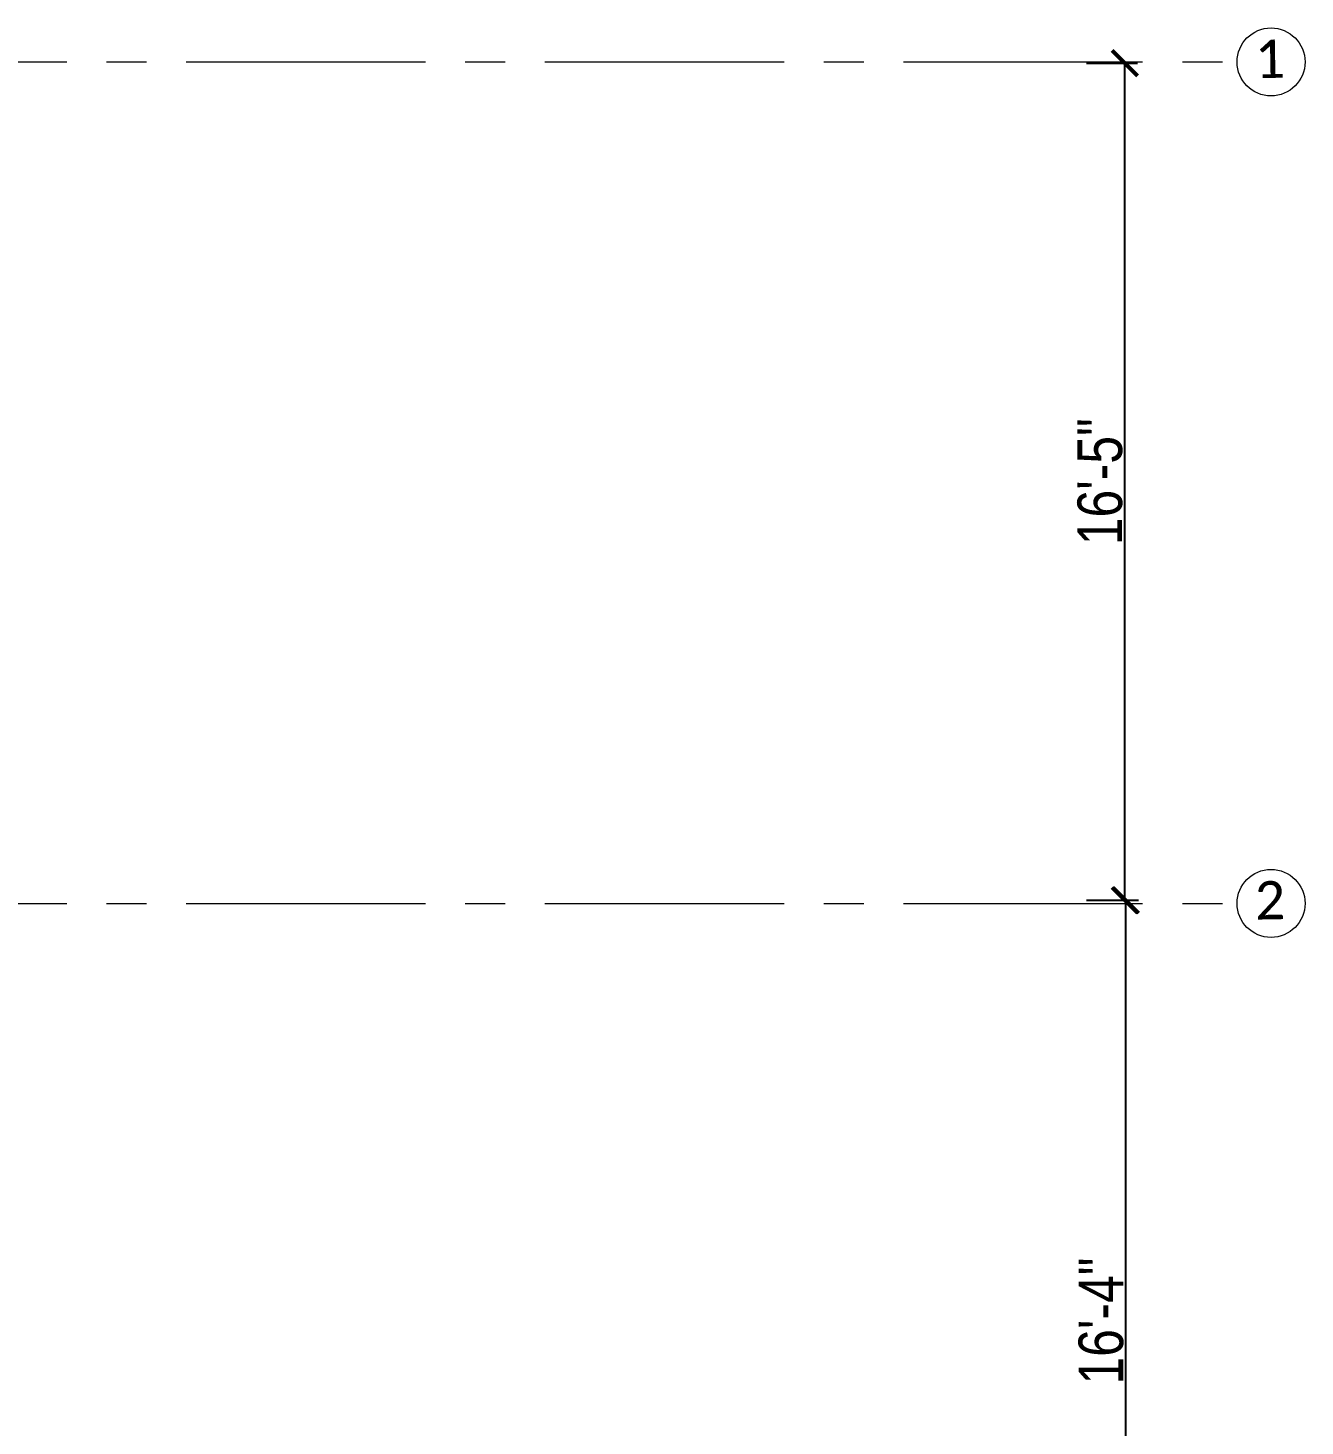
# Model space of a CAD drawing. Header units: inches. Extents: x 0 to 162649, y -36601 to -26324.
# Drawn here: x 156923.2 to 157223.7, y -26732.4 to -26403.4 of the extents above; entities that cross this region are included whole.
import ezdxf

# ---------------------------------------------------------------- set-up
doc = ezdxf.new("R2010")
doc.units = ezdxf.units.IN
doc.header["$MEASUREMENT"] = 0
doc.linetypes.add('CENTER2', pattern=[1.125, 0.75, -0.125, 0.125, -0.125])
for name, color, linetype, lineweight in [('dimention', 1, 'Continuous', 13), ('OL_AR_Center line', 253, 'CENTER2', 13), ('OL_AR_Text', 140, 'Continuous', 5)]:
    doc.layers.add(name, color=color, linetype=linetype, lineweight=lineweight)
doc.styles.add('1-16 Annotative Text', font='calibri.ttf', dxfattribs={"height": 0.0625})
doc.styles.add('Arial', font='arial.ttf', dxfattribs={"width": 0.8})
doc.dimstyles.new('Dim_OLA', dxfattribs={"dimscale": 1.5, "dimtxt": 7, "dimasz": 4, "dimexe": 2, "dimexo": 0.5, "dimgap": 0.3, "dimtad": 1, "dimdec": 0, "dimzin": 0, "dimdsep": 46, "dimlunit": 3, "dimtxsty": 'Arial', "dimblk": 'ARCHTICK', "dimcen": 0.05, "dimadec": 0, "dimazin": 0, "dimtfac": 1, "dimtdec": 0, "dimtix": 1, "dimtmove": 2, "dimatfit": 3, "dimldrblk": 'DOT', "dimfxl": 6, "dimfxlon": 1, "dimtolj": 1, "dimtzin": 0, "dimarcsym": 0})

# ---------------------------------------------------------------- blocks, each defined once
blk = doc.blocks.new('_ArchTick')
at = {"color": 0, "linetype": 'ByBlock', "const_width": 0.15}
blk.add_lwpolyline([(-0.5, -0.5), (0.5, 0.5)], dxfattribs=at)
blk = doc.blocks.new('*D1410')
at = {"layer": 'Defpoints', "color": 0, "transparency": 16777216}
for p in [(156859.33, -26608.64), (157181.55, -26608.64), (156879.82, -26806.65)]:
    blk.add_point(p, dxfattribs=at)
at = {"layer": 'OL_AR_Text', "color": 0, "lineweight": -2, "transparency": 16777216}
for p, q in [((157172.55, -26608.64), (157184.55, -26608.64)), ((157181.55, -26806.65), (157181.55, -26608.64)), ((157172.55, -26806.65), (157184.55, -26806.65))]:
    blk.add_line(p, q, dxfattribs=at)
at = {"layer": 'OL_AR_Text', "color": 0, "lineweight": -2, "transparency": 16777216, "xscale": 6, "yscale": 6, "zscale": 6}
for p, rotation in [((157181.55, -26608.64), 90), ((157181.55, -26806.65), 270)]:
    blk.add_blockref('_ArchTick', p, dxfattribs=dict(at, rotation=rotation))
at = {"layer": 'OL_AR_Text', "color": 0, "transparency": 16777216, "insert": (157175.74, -26707.65), "char_height": 10.5, "attachment_point": 5, "rotation": 90, "style": 'Arial'}
blk.add_mtext('\\A1;16\'-4"', dxfattribs=at)
blk = doc.blocks.new('_Dot')
at = {"color": 0, "linetype": 'ByBlock', "lineweight": -2}
blk.add_line((-0.5, 0), (-1, 0), dxfattribs=at)
at = {"color": 0, "linetype": 'ByBlock', "const_width": 0.5}
blk.add_lwpolyline([(-0.25, 0, 1), (0.25, 0, 1)], format="xyb", close=True, dxfattribs=at)
blk = doc.blocks.new('*D1411')
at = {"layer": 'Defpoints', "color": 0, "transparency": 16777216}
for p in [(156845.78, -26411.65), (157181.3, -26411.65), (156859.33, -26608.64)]:
    blk.add_point(p, dxfattribs=at)
at = {"layer": 'OL_AR_Text', "color": 0, "lineweight": -2, "transparency": 16777216}
for p, q in [((157172.3, -26411.65), (157184.3, -26411.65)), ((157181.3, -26608.64), (157181.3, -26411.65)), ((157172.3, -26608.64), (157184.3, -26608.64))]:
    blk.add_line(p, q, dxfattribs=at)
at = {"layer": 'OL_AR_Text', "color": 0, "lineweight": -2, "transparency": 16777216, "xscale": 6, "yscale": 6, "zscale": 6}
for p, rotation in [((157181.3, -26411.65), 90), ((157181.3, -26608.64), 270)]:
    blk.add_blockref('_ArchTick', p, dxfattribs=dict(at, rotation=rotation))
at = {"layer": 'OL_AR_Text', "color": 0, "transparency": 16777216, "insert": (157175.49, -26510.15), "char_height": 10.5, "attachment_point": 5, "rotation": 90, "style": 'Arial'}
blk.add_mtext('\\A1;16\'-5"', dxfattribs=at)

msp = doc.modelspace()

# ---------------------------------------------------------------- linework, layer by layer
at = {"layer": 'dimention'}
for centre in [(157215.7, -26411.37), (157215.7, -26609.37)]:
    msp.add_circle(centre, 8, dxfattribs=at)
at = {"layer": 'OL_AR_Center line', "ltscale": 75}
for p, q in [((156032.37, -26411.37), (157207.7, -26411.37)), ((156032.37, -26609.37), (157207.7, -26609.37))]:
    msp.add_line(p, q, dxfattribs=at)

# ---------------------------------------------------------------- texts
at = {"layer": 'dimention', "style": '1-16 Annotative Text'}
for s, p in [('1', (157211.98, -26415.19)), ('2', (157211.98, -26613.19))]:
    msp.add_text(s, height=9, rotation=1, dxfattribs=at).set_placement(p)

# ---------------------------------------------------------------- dimensions: what is measured, and where the dimension line sits
at = {"layer": 'OL_AR_Text'}
dim = msp.add_linear_dim(base=(157181.3, -26411.65), p1=(156859.33, -26608.64), p2=(156845.78, -26411.65), angle=90, dimstyle='Dim_OLA', dxfattribs=at)
dim.commit()
dim.dimension.update_dxf_attribs({"geometry": '*D1411', "text_midpoint": (157175.49, -26510.15)})
dim = msp.add_linear_dim(base=(157181.55, -26608.64), p1=(156879.82, -26806.65), p2=(156859.33, -26608.64), angle=90, text='16\'-4"', dimstyle='Dim_OLA', dxfattribs=at)
dim.commit()
dim.dimension.update_dxf_attribs({"geometry": '*D1410', "text_midpoint": (157175.74, -26707.65)})

doc.saveas('drawing.dxf')
